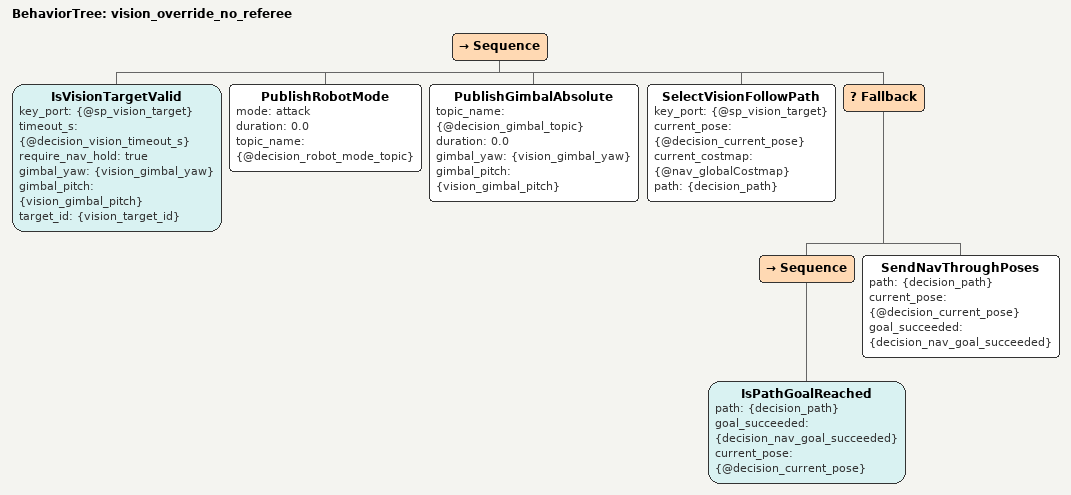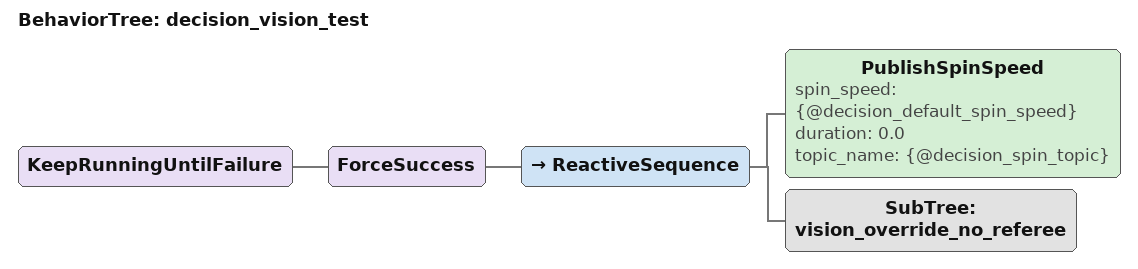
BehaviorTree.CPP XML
<?xml version="1.0" encoding="UTF-8"?>
<root BTCPP_format="4">
  <BehaviorTree ID="vision_override_no_referee">
    <Sequence>
      <IsVisionTargetValid key_port="{@sp_vision_target}"
                           timeout_s="{@decision_vision_timeout_s}"
                           require_nav_hold="true"
                           gimbal_yaw="{vision_gimbal_yaw}"
                           gimbal_pitch="{vision_gimbal_pitch}"
                           target_id="{vision_target_id}"/>
      <PublishRobotMode mode="attack"
                        duration="0.0"
                        topic_name="{@decision_robot_mode_topic}"/>
      <PublishGimbalAbsolute topic_name="{@decision_gimbal_topic}"
                             duration="0.0"
                             gimbal_yaw="{vision_gimbal_yaw}"
                             gimbal_pitch="{vision_gimbal_pitch}"/>
      <SelectVisionFollowPath key_port="{@sp_vision_target}"
                              current_pose="{@decision_current_pose}"
                              current_costmap="{@nav_globalCostmap}"
                              path="{decision_path}"/>
      <Fallback>
        <Sequence>
          <IsPathGoalReached path="{decision_path}"
                             goal_succeeded="{decision_nav_goal_succeeded}"
                             current_pose="{@decision_current_pose}"/>
        </Sequence>
        <SendNavThroughPoses path="{decision_path}"
                             current_pose="{@decision_current_pose}"
                             goal_succeeded="{decision_nav_goal_succeeded}"/>
      </Fallback>
    </Sequence>
  </BehaviorTree>

  <BehaviorTree ID="decision_vision_test">
    <KeepRunningUntilFailure>
      <ForceSuccess>
        <ReactiveSequence>
          <PublishSpinSpeed spin_speed="{@decision_default_spin_speed}"
                            duration="0.0"
                            topic_name="{@decision_spin_topic}"/>
          <SubTree ID="vision_override_no_referee"/>
        </ReactiveSequence>
      </ForceSuccess>
    </KeepRunningUntilFailure>
  </BehaviorTree>
</root>
